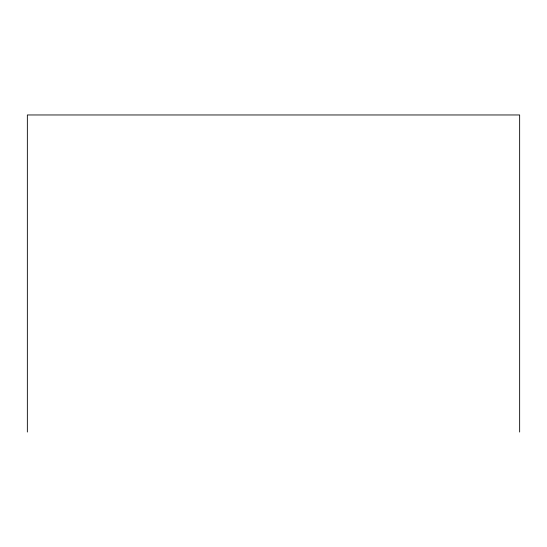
<?xml version="1.0" encoding="UTF-8"?>
<svg xmlns="http://www.w3.org/2000/svg" width="547" height="547" viewBox="0 0 547 547"><rect width="100%" height="100%" fill="white"/><g stroke="black" fill="none" stroke-linecap="round" stroke-linejoin="round"><path stroke-width="0.82" d="M519.65 432.034L519.65 114.966L27.35 114.966L27.35 432.034"/></g></svg>
